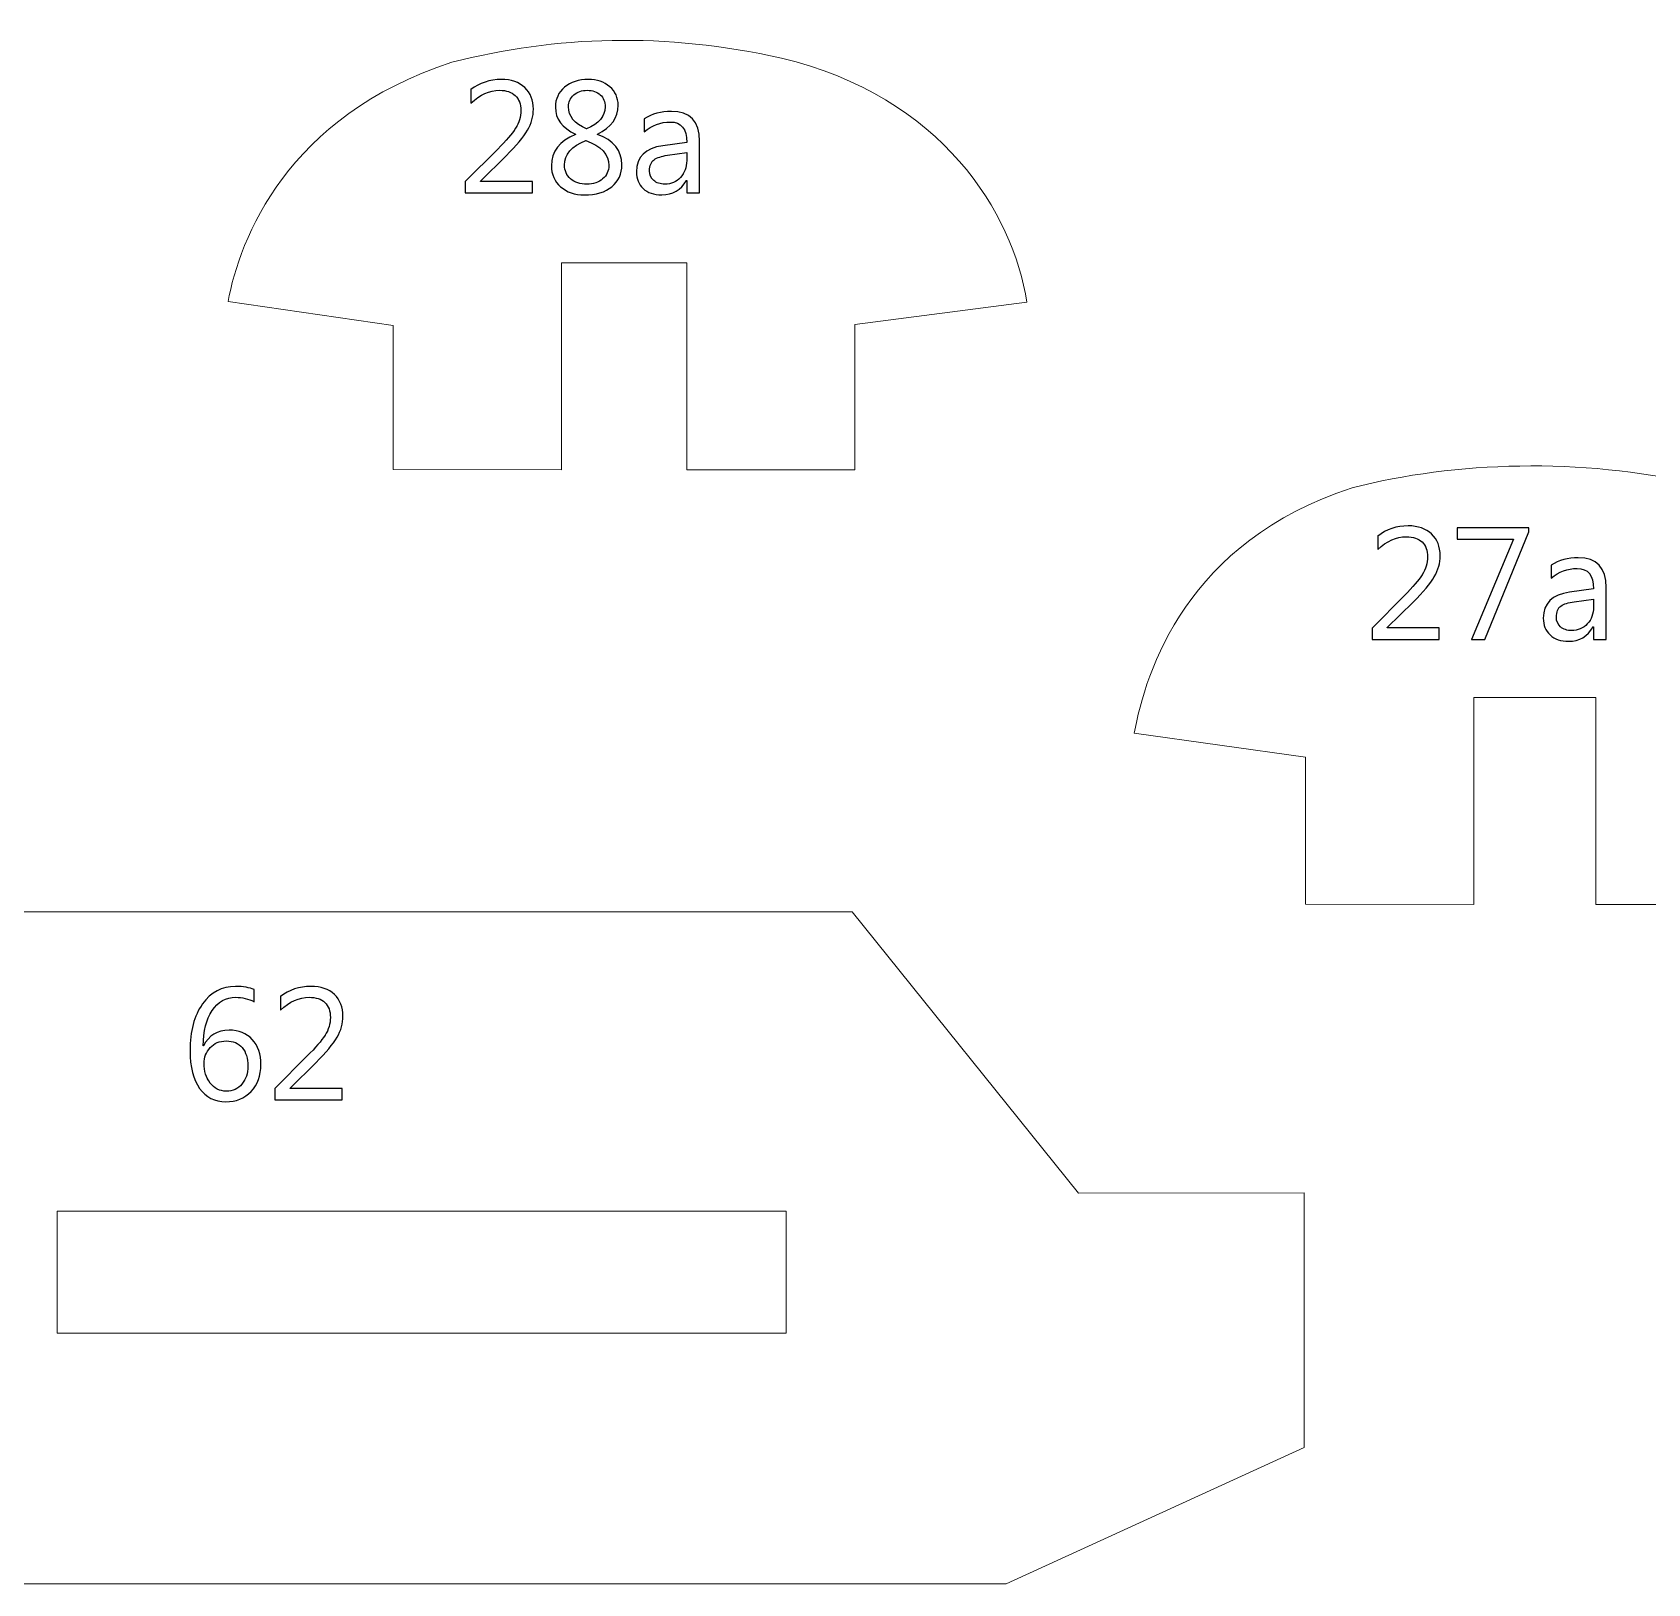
# Model space of a CAD drawing. Header units: centimetres. Extents: x -196 to 200, y -267 to 229.
# Drawn here: x -87.52 to -44.26, y -217.13 to -175.59 of the extents above; entities that cross this region are included whole.
import ezdxf

# ---------------------------------------------------------------- set-up
doc = ezdxf.new("R2010")
doc.units = ezdxf.units.CM
doc.header["$MEASUREMENT"] = 0
doc.layers.add('Camada 1', color=7, linetype='Continuous')
doc.layers.add('Camada 2', color=20, linetype='Continuous')

msp = doc.modelspace()

# ---------------------------------------------------------------- linework, layer by layer
at = {"layer": 'Camada 1', "lineweight": 9}
msp.add_lwpolyline([(-86.853, -210.424), (-67.333, -210.424), (-67.333, -207.153), (-86.853, -207.153), (-86.853, -210.424)], close=True, dxfattribs=at)
for points, knots in [([(-73.345, -181.766), (-73.345, -181.766), (-69.993, -181.766), (-69.993, -181.766), (-69.993, -181.766), (-69.993, -181.766), (-69.996, -187.304), (-69.996, -187.304), (-69.996, -187.304), (-69.996, -187.304), (-65.493, -187.303), (-65.493, -187.303), (-65.493, -187.303), (-65.493, -187.303), (-65.489, -183.418), (-65.489, -183.418), (-65.489, -183.418), (-65.489, -183.418), (-60.884, -182.818), (-60.884, -182.818), (-60.884, -182.818), (-61.255, -180.424), (-63.152, -177.316), (-67.46, -176.28), (-67.46, -176.28), (-70.569, -175.59), (-73.494, -175.673), (-76.283, -176.394), (-76.283, -176.394), (-80.706, -177.824), (-81.973, -181.135), (-82.277, -182.802), (-82.277, -182.802), (-82.277, -182.802), (-77.857, -183.439), (-77.857, -183.439), (-77.857, -183.439), (-77.857, -183.439), (-77.856, -187.297), (-77.856, -187.297), (-77.856, -187.297), (-77.856, -187.297), (-73.344, -187.304), (-73.344, -187.304), (-73.344, -187.304), (-73.344, -187.304), (-73.345, -181.766), (-73.345, -181.766)], [0, 0, 0, 0, 0.076923, 0.076923, 0.076923, 0.076923, 0.153846, 0.153846, 0.153846, 0.153846, 0.230769, 0.230769, 0.230769, 0.230769, 0.307692, 0.307692, 0.307692, 0.307692, 0.384615, 0.384615, 0.384615, 0.384615, 0.461538, 0.461538, 0.461538, 0.461538, 0.538462, 0.538462, 0.538462, 0.538462, 0.615385, 0.615385, 0.615385, 0.615385, 0.692308, 0.692308, 0.692308, 0.692308, 0.769231, 0.769231, 0.769231, 0.769231, 0.846154, 0.846154, 0.846154, 0.846154, 1, 1, 1, 1]), ([(-48.916, -193.403), (-48.916, -193.403), (-45.645, -193.403), (-45.645, -193.403), (-45.645, -193.403), (-45.645, -193.403), (-45.647, -198.942), (-45.647, -198.942), (-45.647, -198.942), (-45.647, -198.942), (-41.063, -198.941), (-41.063, -198.941), (-41.063, -198.941), (-41.063, -198.941), (-41.06, -195.056), (-41.06, -195.056), (-41.06, -195.056), (-41.06, -195.056), (-36.455, -194.456), (-36.455, -194.456), (-36.455, -194.456), (-36.826, -192.061), (-38.642, -188.712), (-42.95, -187.676), (-42.95, -187.676), (-46.059, -186.986), (-49.387, -187.069), (-52.176, -187.79), (-52.176, -187.79), (-56.599, -189.22), (-57.705, -192.692), (-58.009, -194.36), (-58.009, -194.36), (-58.009, -194.36), (-53.427, -194.996), (-53.427, -194.996), (-53.427, -194.996), (-53.427, -194.996), (-53.427, -198.934), (-53.427, -198.934), (-53.427, -198.934), (-53.427, -198.934), (-48.915, -198.942), (-48.915, -198.942), (-48.915, -198.942), (-48.915, -198.942), (-48.916, -193.403), (-48.916, -193.403)], [0, 0, 0, 0, 0.076923, 0.076923, 0.076923, 0.076923, 0.153846, 0.153846, 0.153846, 0.153846, 0.230769, 0.230769, 0.230769, 0.230769, 0.307692, 0.307692, 0.307692, 0.307692, 0.384615, 0.384615, 0.384615, 0.384615, 0.461538, 0.461538, 0.461538, 0.461538, 0.538462, 0.538462, 0.538462, 0.538462, 0.615385, 0.615385, 0.615385, 0.615385, 0.692308, 0.692308, 0.692308, 0.692308, 0.769231, 0.769231, 0.769231, 0.769231, 0.846154, 0.846154, 0.846154, 0.846154, 1, 1, 1, 1]), ([(-94.044, -217.131), (-94.044, -217.131), (-61.437, -217.131), (-61.437, -217.131), (-61.437, -217.131), (-61.437, -217.131), (-53.455, -213.482), (-53.455, -213.482), (-53.455, -213.482), (-53.455, -213.482), (-53.457, -206.668), (-53.457, -206.668), (-53.457, -206.668), (-53.457, -206.668), (-59.506, -206.675), (-59.506, -206.675), (-59.506, -206.675), (-59.506, -206.675), (-65.563, -199.139), (-65.563, -199.139), (-65.563, -199.139), (-65.563, -199.139), (-94.044, -199.139), (-94.044, -199.139), (-94.044, -199.139), (-94.044, -199.139), (-94.044, -217.131), (-94.044, -217.131)], [0, 0, 0, 0, 0.125, 0.125, 0.125, 0.125, 0.25, 0.25, 0.25, 0.25, 0.375, 0.375, 0.375, 0.375, 0.5, 0.5, 0.5, 0.5, 0.625, 0.625, 0.625, 0.625, 0.75, 0.75, 0.75, 0.75, 1, 1, 1, 1])]:
    msp.add_open_spline(points, degree=3, knots=knots, dxfattribs=at)
at = {"layer": 'Camada 2'}
for points, knots in [([(-74.126, -179.892), (-74.126, -179.892), (-75.928, -179.892), (-75.928, -179.892), (-75.928, -179.892), (-75.928, -179.892), (-75.928, -179.589), (-75.928, -179.589), (-75.928, -179.589), (-75.928, -179.589), (-75.057, -178.715), (-75.057, -178.715), (-75.057, -178.715), (-74.834, -178.493), (-74.676, -178.308), (-74.581, -178.16), (-74.581, -178.16), (-74.486, -178.012), (-74.438, -177.853), (-74.438, -177.685), (-74.438, -177.685), (-74.438, -177.513), (-74.487, -177.379), (-74.586, -177.285), (-74.586, -177.285), (-74.685, -177.19), (-74.825, -177.143), (-75.007, -177.143), (-75.007, -177.143), (-75.274, -177.143), (-75.529, -177.257), (-75.774, -177.485), (-75.774, -177.485), (-75.774, -177.485), (-75.774, -177.126), (-75.774, -177.126), (-75.774, -177.126), (-75.541, -176.944), (-75.269, -176.853), (-74.96, -176.853), (-74.96, -176.853), (-74.693, -176.853), (-74.483, -176.926), (-74.33, -177.07), (-74.33, -177.07), (-74.177, -177.214), (-74.101, -177.409), (-74.101, -177.652), (-74.101, -177.652), (-74.101, -177.843), (-74.154, -178.031), (-74.26, -178.214), (-74.26, -178.214), (-74.365, -178.396), (-74.555, -178.623), (-74.829, -178.894), (-74.829, -178.894), (-74.829, -178.894), (-75.518, -179.576), (-75.518, -179.576), (-75.518, -179.576), (-75.518, -179.576), (-75.518, -179.584), (-75.518, -179.584), (-75.518, -179.584), (-75.518, -179.584), (-74.126, -179.584), (-74.126, -179.584), (-74.126, -179.584), (-74.126, -179.584), (-74.126, -179.892), (-74.126, -179.892)], [0, 0, 0, 0, 0.052632, 0.052632, 0.052632, 0.052632, 0.105263, 0.105263, 0.105263, 0.105263, 0.157895, 0.157895, 0.157895, 0.157895, 0.210526, 0.210526, 0.210526, 0.210526, 0.263158, 0.263158, 0.263158, 0.263158, 0.315789, 0.315789, 0.315789, 0.315789, 0.368421, 0.368421, 0.368421, 0.368421, 0.421053, 0.421053, 0.421053, 0.421053, 0.473684, 0.473684, 0.473684, 0.473684, 0.526316, 0.526316, 0.526316, 0.526316, 0.578947, 0.578947, 0.578947, 0.578947, 0.631579, 0.631579, 0.631579, 0.631579, 0.684211, 0.684211, 0.684211, 0.684211, 0.736842, 0.736842, 0.736842, 0.736842, 0.789474, 0.789474, 0.789474, 0.789474, 0.842105, 0.842105, 0.842105, 0.842105, 0.894737, 0.894737, 0.894737, 0.894737, 1, 1, 1, 1]), ([(-72.974, -178.325), (-72.974, -178.325), (-72.974, -178.317), (-72.974, -178.317), (-72.974, -178.317), (-73.333, -178.15), (-73.512, -177.909), (-73.512, -177.591), (-73.512, -177.591), (-73.512, -177.376), (-73.43, -177.199), (-73.266, -177.061), (-73.266, -177.061), (-73.102, -176.922), (-72.89, -176.853), (-72.631, -176.853), (-72.631, -176.853), (-72.398, -176.853), (-72.206, -176.918), (-72.056, -177.047), (-72.056, -177.047), (-71.906, -177.177), (-71.83, -177.342), (-71.83, -177.545), (-71.83, -177.545), (-71.83, -177.876), (-72.015, -178.133), (-72.385, -178.317), (-72.385, -178.317), (-72.385, -178.317), (-72.385, -178.325), (-72.385, -178.325), (-72.385, -178.325), (-71.95, -178.481), (-71.732, -178.751), (-71.732, -179.134), (-71.732, -179.134), (-71.732, -179.382), (-71.821, -179.578), (-71.999, -179.724), (-71.999, -179.724), (-72.176, -179.87), (-72.424, -179.943), (-72.74, -179.943), (-72.74, -179.943), (-72.996, -179.943), (-73.205, -179.87), (-73.371, -179.726), (-73.371, -179.726), (-73.536, -179.582), (-73.619, -179.394), (-73.619, -179.163), (-73.619, -179.163), (-73.619, -178.78), (-73.404, -178.5), (-72.974, -178.325)], [0, 0, 0, 0, 0.066667, 0.066667, 0.066667, 0.066667, 0.133333, 0.133333, 0.133333, 0.133333, 0.2, 0.2, 0.2, 0.2, 0.266667, 0.266667, 0.266667, 0.266667, 0.333333, 0.333333, 0.333333, 0.333333, 0.4, 0.4, 0.4, 0.4, 0.466667, 0.466667, 0.466667, 0.466667, 0.533333, 0.533333, 0.533333, 0.533333, 0.6, 0.6, 0.6, 0.6, 0.666667, 0.666667, 0.666667, 0.666667, 0.733333, 0.733333, 0.733333, 0.733333, 0.8, 0.8, 0.8, 0.8, 0.866667, 0.866667, 0.866667, 0.866667, 1, 1, 1, 1]), ([(-72.18, -177.588), (-72.18, -177.45), (-72.224, -177.342), (-72.31, -177.262), (-72.31, -177.262), (-72.396, -177.183), (-72.514, -177.143), (-72.663, -177.143), (-72.663, -177.143), (-72.802, -177.143), (-72.92, -177.184), (-73.017, -177.268), (-73.017, -177.268), (-73.114, -177.35), (-73.162, -177.455), (-73.162, -177.583), (-73.162, -177.583), (-73.162, -177.844), (-73, -178.039), (-72.676, -178.172), (-72.676, -178.172), (-72.345, -178.035), (-72.18, -177.841), (-72.18, -177.588)], [0, 0, 0, 0, 0.142857, 0.142857, 0.142857, 0.142857, 0.285714, 0.285714, 0.285714, 0.285714, 0.428571, 0.428571, 0.428571, 0.428571, 0.571429, 0.571429, 0.571429, 0.571429, 0.714286, 0.714286, 0.714286, 0.714286, 1, 1, 1, 1]), ([(-69.654, -179.892), (-69.654, -179.892), (-69.995, -179.892), (-69.995, -179.892), (-69.995, -179.892), (-69.995, -179.892), (-69.995, -179.558), (-69.995, -179.558), (-69.995, -179.558), (-69.995, -179.558), (-70.004, -179.558), (-70.004, -179.558), (-70.004, -179.558), (-70.152, -179.815), (-70.371, -179.943), (-70.66, -179.943), (-70.66, -179.943), (-70.873, -179.943), (-71.04, -179.887), (-71.16, -179.774), (-71.16, -179.774), (-71.28, -179.661), (-71.34, -179.512), (-71.34, -179.325), (-71.34, -179.325), (-71.34, -178.926), (-71.105, -178.694), (-70.635, -178.628), (-70.635, -178.628), (-70.635, -178.628), (-69.995, -178.539), (-69.995, -178.539), (-69.995, -178.539), (-69.995, -178.175), (-70.142, -177.992), (-70.435, -177.992), (-70.435, -177.992), (-70.692, -177.992), (-70.924, -178.081), (-71.131, -178.257), (-71.131, -178.257), (-71.131, -178.257), (-71.131, -177.907), (-71.131, -177.907), (-71.131, -177.907), (-70.921, -177.773), (-70.68, -177.707), (-70.406, -177.707), (-70.406, -177.707), (-69.904, -177.707), (-69.654, -177.972), (-69.654, -178.503), (-69.654, -178.503), (-69.654, -178.503), (-69.654, -179.892), (-69.654, -179.892)], [0, 0, 0, 0, 0.066667, 0.066667, 0.066667, 0.066667, 0.133333, 0.133333, 0.133333, 0.133333, 0.2, 0.2, 0.2, 0.2, 0.266667, 0.266667, 0.266667, 0.266667, 0.333333, 0.333333, 0.333333, 0.333333, 0.4, 0.4, 0.4, 0.4, 0.466667, 0.466667, 0.466667, 0.466667, 0.533333, 0.533333, 0.533333, 0.533333, 0.6, 0.6, 0.6, 0.6, 0.666667, 0.666667, 0.666667, 0.666667, 0.733333, 0.733333, 0.733333, 0.733333, 0.8, 0.8, 0.8, 0.8, 0.866667, 0.866667, 0.866667, 0.866667, 1, 1, 1, 1]), ([(-72.698, -178.487), (-73.079, -178.639), (-73.269, -178.859), (-73.269, -179.148), (-73.269, -179.148), (-73.269, -179.296), (-73.213, -179.419), (-73.103, -179.514), (-73.103, -179.514), (-72.993, -179.609), (-72.848, -179.657), (-72.667, -179.657), (-72.667, -179.657), (-72.495, -179.657), (-72.355, -179.61), (-72.246, -179.516), (-72.246, -179.516), (-72.137, -179.422), (-72.082, -179.303), (-72.082, -179.16), (-72.082, -179.16), (-72.082, -178.859), (-72.288, -178.635), (-72.698, -178.487)], [0, 0, 0, 0, 0.142857, 0.142857, 0.142857, 0.142857, 0.285714, 0.285714, 0.285714, 0.285714, 0.428571, 0.428571, 0.428571, 0.428571, 0.571429, 0.571429, 0.571429, 0.571429, 0.714286, 0.714286, 0.714286, 0.714286, 1, 1, 1, 1]), ([(-69.995, -178.812), (-69.995, -178.812), (-70.51, -178.883), (-70.51, -178.883), (-70.51, -178.883), (-70.669, -178.905), (-70.788, -178.945), (-70.869, -179.001), (-70.869, -179.001), (-70.949, -179.058), (-70.99, -179.158), (-70.99, -179.301), (-70.99, -179.301), (-70.99, -179.406), (-70.953, -179.491), (-70.878, -179.557), (-70.878, -179.557), (-70.804, -179.623), (-70.705, -179.657), (-70.581, -179.657), (-70.581, -179.657), (-70.411, -179.657), (-70.271, -179.597), (-70.161, -179.478), (-70.161, -179.478), (-70.051, -179.359), (-69.995, -179.208), (-69.995, -179.025), (-69.995, -179.025), (-69.995, -179.025), (-69.995, -178.812), (-69.995, -178.812)], [0, 0, 0, 0, 0.111111, 0.111111, 0.111111, 0.111111, 0.222222, 0.222222, 0.222222, 0.222222, 0.333333, 0.333333, 0.333333, 0.333333, 0.444444, 0.444444, 0.444444, 0.444444, 0.555556, 0.555556, 0.555556, 0.555556, 0.666667, 0.666667, 0.666667, 0.666667, 0.777778, 0.777778, 0.777778, 0.777778, 1, 1, 1, 1]), ([(-49.841, -191.845), (-49.841, -191.845), (-51.642, -191.845), (-51.642, -191.845), (-51.642, -191.845), (-51.642, -191.845), (-51.642, -191.542), (-51.642, -191.542), (-51.642, -191.542), (-51.642, -191.542), (-50.772, -190.668), (-50.772, -190.668), (-50.772, -190.668), (-50.549, -190.445), (-50.39, -190.26), (-50.296, -190.113), (-50.296, -190.113), (-50.2, -189.965), (-50.153, -189.806), (-50.153, -189.638), (-50.153, -189.638), (-50.153, -189.466), (-50.202, -189.332), (-50.301, -189.238), (-50.301, -189.238), (-50.4, -189.143), (-50.54, -189.096), (-50.722, -189.096), (-50.722, -189.096), (-50.988, -189.096), (-51.244, -189.21), (-51.489, -189.438), (-51.489, -189.438), (-51.489, -189.438), (-51.489, -189.079), (-51.489, -189.079), (-51.489, -189.079), (-51.255, -188.897), (-50.984, -188.806), (-50.674, -188.806), (-50.674, -188.806), (-50.407, -188.806), (-50.198, -188.878), (-50.045, -189.023), (-50.045, -189.023), (-49.892, -189.167), (-49.816, -189.361), (-49.816, -189.605), (-49.816, -189.605), (-49.816, -189.796), (-49.868, -189.984), (-49.974, -190.167), (-49.974, -190.167), (-50.079, -190.349), (-50.269, -190.576), (-50.543, -190.847), (-50.543, -190.847), (-50.543, -190.847), (-51.232, -191.529), (-51.232, -191.529), (-51.232, -191.529), (-51.232, -191.529), (-51.232, -191.537), (-51.232, -191.537), (-51.232, -191.537), (-51.232, -191.537), (-49.841, -191.537), (-49.841, -191.537), (-49.841, -191.537), (-49.841, -191.537), (-49.841, -191.845), (-49.841, -191.845)], [0, 0, 0, 0, 0.052632, 0.052632, 0.052632, 0.052632, 0.105263, 0.105263, 0.105263, 0.105263, 0.157895, 0.157895, 0.157895, 0.157895, 0.210526, 0.210526, 0.210526, 0.210526, 0.263158, 0.263158, 0.263158, 0.263158, 0.315789, 0.315789, 0.315789, 0.315789, 0.368421, 0.368421, 0.368421, 0.368421, 0.421053, 0.421053, 0.421053, 0.421053, 0.473684, 0.473684, 0.473684, 0.473684, 0.526316, 0.526316, 0.526316, 0.526316, 0.578947, 0.578947, 0.578947, 0.578947, 0.631579, 0.631579, 0.631579, 0.631579, 0.684211, 0.684211, 0.684211, 0.684211, 0.736842, 0.736842, 0.736842, 0.736842, 0.789474, 0.789474, 0.789474, 0.789474, 0.842105, 0.842105, 0.842105, 0.842105, 0.894737, 0.894737, 0.894737, 0.894737, 1, 1, 1, 1]), ([(-47.438, -188.965), (-47.438, -188.965), (-48.621, -191.845), (-48.621, -191.845), (-48.621, -191.845), (-48.621, -191.845), (-48.975, -191.845), (-48.975, -191.845), (-48.975, -191.845), (-48.975, -191.845), (-47.857, -189.164), (-47.857, -189.164), (-47.857, -189.164), (-47.857, -189.164), (-49.363, -189.164), (-49.363, -189.164), (-49.363, -189.164), (-49.363, -189.164), (-49.363, -188.857), (-49.363, -188.857), (-49.363, -188.857), (-49.363, -188.857), (-47.438, -188.857), (-47.438, -188.857), (-47.438, -188.857), (-47.438, -188.857), (-47.438, -188.965), (-47.438, -188.965)], [0, 0, 0, 0, 0.125, 0.125, 0.125, 0.125, 0.25, 0.25, 0.25, 0.25, 0.375, 0.375, 0.375, 0.375, 0.5, 0.5, 0.5, 0.5, 0.625, 0.625, 0.625, 0.625, 0.75, 0.75, 0.75, 0.75, 1, 1, 1, 1]), ([(-45.368, -191.845), (-45.368, -191.845), (-45.71, -191.845), (-45.71, -191.845), (-45.71, -191.845), (-45.71, -191.845), (-45.71, -191.511), (-45.71, -191.511), (-45.71, -191.511), (-45.71, -191.511), (-45.719, -191.511), (-45.719, -191.511), (-45.719, -191.511), (-45.867, -191.768), (-46.085, -191.896), (-46.375, -191.896), (-46.375, -191.896), (-46.588, -191.896), (-46.754, -191.84), (-46.874, -191.727), (-46.874, -191.727), (-46.995, -191.614), (-47.054, -191.465), (-47.054, -191.278), (-47.054, -191.278), (-47.054, -190.879), (-46.82, -190.647), (-46.35, -190.581), (-46.35, -190.581), (-46.35, -190.581), (-45.71, -190.492), (-45.71, -190.492), (-45.71, -190.492), (-45.71, -190.128), (-45.857, -189.945), (-46.149, -189.945), (-46.149, -189.945), (-46.406, -189.945), (-46.638, -190.034), (-46.845, -190.21), (-46.845, -190.21), (-46.845, -190.21), (-46.845, -189.86), (-46.845, -189.86), (-46.845, -189.86), (-46.635, -189.726), (-46.394, -189.659), (-46.12, -189.659), (-46.12, -189.659), (-45.619, -189.659), (-45.368, -189.925), (-45.368, -190.456), (-45.368, -190.456), (-45.368, -190.456), (-45.368, -191.845), (-45.368, -191.845)], [0, 0, 0, 0, 0.066667, 0.066667, 0.066667, 0.066667, 0.133333, 0.133333, 0.133333, 0.133333, 0.2, 0.2, 0.2, 0.2, 0.266667, 0.266667, 0.266667, 0.266667, 0.333333, 0.333333, 0.333333, 0.333333, 0.4, 0.4, 0.4, 0.4, 0.466667, 0.466667, 0.466667, 0.466667, 0.533333, 0.533333, 0.533333, 0.533333, 0.6, 0.6, 0.6, 0.6, 0.666667, 0.666667, 0.666667, 0.666667, 0.733333, 0.733333, 0.733333, 0.733333, 0.8, 0.8, 0.8, 0.8, 0.866667, 0.866667, 0.866667, 0.866667, 1, 1, 1, 1]), ([(-45.71, -190.765), (-45.71, -190.765), (-46.225, -190.836), (-46.225, -190.836), (-46.225, -190.836), (-46.384, -190.858), (-46.503, -190.898), (-46.583, -190.954), (-46.583, -190.954), (-46.664, -191.011), (-46.704, -191.111), (-46.704, -191.254), (-46.704, -191.254), (-46.704, -191.359), (-46.667, -191.444), (-46.593, -191.51), (-46.593, -191.51), (-46.519, -191.576), (-46.419, -191.61), (-46.296, -191.61), (-46.296, -191.61), (-46.126, -191.61), (-45.986, -191.55), (-45.876, -191.431), (-45.876, -191.431), (-45.765, -191.312), (-45.71, -191.161), (-45.71, -190.978), (-45.71, -190.978), (-45.71, -190.978), (-45.71, -190.765), (-45.71, -190.765)], [0, 0, 0, 0, 0.111111, 0.111111, 0.111111, 0.111111, 0.222222, 0.222222, 0.222222, 0.222222, 0.333333, 0.333333, 0.333333, 0.333333, 0.444444, 0.444444, 0.444444, 0.444444, 0.555556, 0.555556, 0.555556, 0.555556, 0.666667, 0.666667, 0.666667, 0.666667, 0.777778, 0.777778, 0.777778, 0.777778, 1, 1, 1, 1]), ([(-81.581, -201.224), (-81.581, -201.224), (-81.581, -201.547), (-81.581, -201.547), (-81.581, -201.547), (-81.736, -201.468), (-81.898, -201.429), (-82.069, -201.429), (-82.069, -201.429), (-82.333, -201.429), (-82.545, -201.547), (-82.705, -201.783), (-82.705, -201.783), (-82.863, -202.019), (-82.943, -202.335), (-82.943, -202.732), (-82.943, -202.732), (-82.943, -202.732), (-82.934, -202.732), (-82.934, -202.732), (-82.934, -202.732), (-82.796, -202.449), (-82.568, -202.308), (-82.251, -202.308), (-82.251, -202.308), (-81.99, -202.308), (-81.784, -202.392), (-81.629, -202.559), (-81.629, -202.559), (-81.475, -202.727), (-81.398, -202.951), (-81.398, -203.232), (-81.398, -203.232), (-81.398, -203.525), (-81.486, -203.764), (-81.663, -203.95), (-81.663, -203.95), (-81.839, -204.136), (-82.063, -204.228), (-82.335, -204.228), (-82.335, -204.228), (-82.635, -204.228), (-82.87, -204.109), (-83.041, -203.87), (-83.041, -203.87), (-83.212, -203.631), (-83.297, -203.295), (-83.297, -202.862), (-83.297, -202.862), (-83.297, -202.338), (-83.185, -201.92), (-82.962, -201.608), (-82.962, -201.608), (-82.739, -201.295), (-82.444, -201.138), (-82.077, -201.138), (-82.077, -201.138), (-81.869, -201.138), (-81.704, -201.167), (-81.581, -201.224)], [0, 0, 0, 0, 0.0625, 0.0625, 0.0625, 0.0625, 0.125, 0.125, 0.125, 0.125, 0.1875, 0.1875, 0.1875, 0.1875, 0.25, 0.25, 0.25, 0.25, 0.3125, 0.3125, 0.3125, 0.3125, 0.375, 0.375, 0.375, 0.375, 0.4375, 0.4375, 0.4375, 0.4375, 0.5, 0.5, 0.5, 0.5, 0.5625, 0.5625, 0.5625, 0.5625, 0.625, 0.625, 0.625, 0.625, 0.6875, 0.6875, 0.6875, 0.6875, 0.75, 0.75, 0.75, 0.75, 0.8125, 0.8125, 0.8125, 0.8125, 0.875, 0.875, 0.875, 0.875, 1, 1, 1, 1]), ([(-79.226, -204.177), (-79.226, -204.177), (-81.027, -204.177), (-81.027, -204.177), (-81.027, -204.177), (-81.027, -204.177), (-81.027, -203.874), (-81.027, -203.874), (-81.027, -203.874), (-81.027, -203.874), (-80.156, -203), (-80.156, -203), (-80.156, -203), (-79.933, -202.778), (-79.775, -202.593), (-79.68, -202.445), (-79.68, -202.445), (-79.585, -202.297), (-79.537, -202.138), (-79.537, -201.97), (-79.537, -201.97), (-79.537, -201.798), (-79.586, -201.665), (-79.685, -201.57), (-79.685, -201.57), (-79.784, -201.475), (-79.924, -201.429), (-80.106, -201.429), (-80.106, -201.429), (-80.373, -201.429), (-80.628, -201.542), (-80.873, -201.77), (-80.873, -201.77), (-80.873, -201.77), (-80.873, -201.411), (-80.873, -201.411), (-80.873, -201.411), (-80.64, -201.229), (-80.368, -201.138), (-80.059, -201.138), (-80.059, -201.138), (-79.792, -201.138), (-79.582, -201.211), (-79.429, -201.355), (-79.429, -201.355), (-79.276, -201.5), (-79.2, -201.694), (-79.2, -201.937), (-79.2, -201.937), (-79.2, -202.128), (-79.253, -202.316), (-79.359, -202.499), (-79.359, -202.499), (-79.464, -202.682), (-79.654, -202.909), (-79.928, -203.18), (-79.928, -203.18), (-79.928, -203.18), (-80.617, -203.861), (-80.617, -203.861), (-80.617, -203.861), (-80.617, -203.861), (-80.617, -203.87), (-80.617, -203.87), (-80.617, -203.87), (-80.617, -203.87), (-79.226, -203.87), (-79.226, -203.87), (-79.226, -203.87), (-79.226, -203.87), (-79.226, -204.177), (-79.226, -204.177)], [0, 0, 0, 0, 0.052632, 0.052632, 0.052632, 0.052632, 0.105263, 0.105263, 0.105263, 0.105263, 0.157895, 0.157895, 0.157895, 0.157895, 0.210526, 0.210526, 0.210526, 0.210526, 0.263158, 0.263158, 0.263158, 0.263158, 0.315789, 0.315789, 0.315789, 0.315789, 0.368421, 0.368421, 0.368421, 0.368421, 0.421053, 0.421053, 0.421053, 0.421053, 0.473684, 0.473684, 0.473684, 0.473684, 0.526316, 0.526316, 0.526316, 0.526316, 0.578947, 0.578947, 0.578947, 0.578947, 0.631579, 0.631579, 0.631579, 0.631579, 0.684211, 0.684211, 0.684211, 0.684211, 0.736842, 0.736842, 0.736842, 0.736842, 0.789474, 0.789474, 0.789474, 0.789474, 0.842105, 0.842105, 0.842105, 0.842105, 0.894737, 0.894737, 0.894737, 0.894737, 1, 1, 1, 1]), ([(-82.328, -202.598), (-82.504, -202.598), (-82.647, -202.658), (-82.757, -202.777), (-82.757, -202.777), (-82.867, -202.897), (-82.922, -203.038), (-82.922, -203.201), (-82.922, -203.201), (-82.922, -203.406), (-82.867, -203.58), (-82.758, -203.725), (-82.758, -203.725), (-82.649, -203.87), (-82.504, -203.942), (-82.323, -203.942), (-82.323, -203.942), (-82.151, -203.942), (-82.012, -203.879), (-81.907, -203.753), (-81.907, -203.753), (-81.801, -203.627), (-81.748, -203.468), (-81.748, -203.274), (-81.748, -203.274), (-81.748, -203.062), (-81.798, -202.897), (-81.9, -202.777), (-81.9, -202.777), (-82.002, -202.658), (-82.144, -202.598), (-82.328, -202.598)], [0, 0, 0, 0, 0.111111, 0.111111, 0.111111, 0.111111, 0.222222, 0.222222, 0.222222, 0.222222, 0.333333, 0.333333, 0.333333, 0.333333, 0.444444, 0.444444, 0.444444, 0.444444, 0.555556, 0.555556, 0.555556, 0.555556, 0.666667, 0.666667, 0.666667, 0.666667, 0.777778, 0.777778, 0.777778, 0.777778, 1, 1, 1, 1])]:
    msp.add_open_spline(points, degree=3, knots=knots, dxfattribs=at)
at = {"layer": 'Camada 2', "lineweight": 9}
for points, knots in [([(-74.126, -179.892), (-74.126, -179.892), (-75.928, -179.892), (-75.928, -179.892), (-75.928, -179.892), (-75.928, -179.892), (-75.928, -179.589), (-75.928, -179.589), (-75.928, -179.589), (-75.928, -179.589), (-75.057, -178.715), (-75.057, -178.715), (-75.057, -178.715), (-74.834, -178.493), (-74.676, -178.308), (-74.581, -178.16), (-74.581, -178.16), (-74.486, -178.012), (-74.438, -177.853), (-74.438, -177.685), (-74.438, -177.685), (-74.438, -177.513), (-74.487, -177.379), (-74.586, -177.285), (-74.586, -177.285), (-74.685, -177.19), (-74.825, -177.143), (-75.007, -177.143), (-75.007, -177.143), (-75.274, -177.143), (-75.529, -177.257), (-75.774, -177.485), (-75.774, -177.485), (-75.774, -177.485), (-75.774, -177.126), (-75.774, -177.126), (-75.774, -177.126), (-75.541, -176.944), (-75.269, -176.853), (-74.96, -176.853), (-74.96, -176.853), (-74.693, -176.853), (-74.483, -176.926), (-74.33, -177.07), (-74.33, -177.07), (-74.177, -177.214), (-74.101, -177.409), (-74.101, -177.652), (-74.101, -177.652), (-74.101, -177.843), (-74.154, -178.031), (-74.26, -178.214), (-74.26, -178.214), (-74.365, -178.396), (-74.555, -178.623), (-74.829, -178.894), (-74.829, -178.894), (-74.829, -178.894), (-75.518, -179.576), (-75.518, -179.576), (-75.518, -179.576), (-75.518, -179.576), (-75.518, -179.584), (-75.518, -179.584), (-75.518, -179.584), (-75.518, -179.584), (-74.126, -179.584), (-74.126, -179.584), (-74.126, -179.584), (-74.126, -179.584), (-74.126, -179.892), (-74.126, -179.892)], [0, 0, 0, 0, 0.052632, 0.052632, 0.052632, 0.052632, 0.105263, 0.105263, 0.105263, 0.105263, 0.157895, 0.157895, 0.157895, 0.157895, 0.210526, 0.210526, 0.210526, 0.210526, 0.263158, 0.263158, 0.263158, 0.263158, 0.315789, 0.315789, 0.315789, 0.315789, 0.368421, 0.368421, 0.368421, 0.368421, 0.421053, 0.421053, 0.421053, 0.421053, 0.473684, 0.473684, 0.473684, 0.473684, 0.526316, 0.526316, 0.526316, 0.526316, 0.578947, 0.578947, 0.578947, 0.578947, 0.631579, 0.631579, 0.631579, 0.631579, 0.684211, 0.684211, 0.684211, 0.684211, 0.736842, 0.736842, 0.736842, 0.736842, 0.789474, 0.789474, 0.789474, 0.789474, 0.842105, 0.842105, 0.842105, 0.842105, 0.894737, 0.894737, 0.894737, 0.894737, 1, 1, 1, 1]), ([(-72.974, -178.325), (-72.974, -178.325), (-72.974, -178.317), (-72.974, -178.317), (-72.974, -178.317), (-73.333, -178.15), (-73.512, -177.909), (-73.512, -177.591), (-73.512, -177.591), (-73.512, -177.376), (-73.43, -177.199), (-73.266, -177.061), (-73.266, -177.061), (-73.102, -176.922), (-72.89, -176.853), (-72.631, -176.853), (-72.631, -176.853), (-72.398, -176.853), (-72.206, -176.918), (-72.056, -177.047), (-72.056, -177.047), (-71.906, -177.177), (-71.83, -177.342), (-71.83, -177.545), (-71.83, -177.545), (-71.83, -177.876), (-72.015, -178.133), (-72.385, -178.317), (-72.385, -178.317), (-72.385, -178.317), (-72.385, -178.325), (-72.385, -178.325), (-72.385, -178.325), (-71.95, -178.481), (-71.732, -178.751), (-71.732, -179.134), (-71.732, -179.134), (-71.732, -179.382), (-71.821, -179.578), (-71.999, -179.724), (-71.999, -179.724), (-72.176, -179.87), (-72.424, -179.943), (-72.74, -179.943), (-72.74, -179.943), (-72.996, -179.943), (-73.205, -179.87), (-73.371, -179.726), (-73.371, -179.726), (-73.536, -179.582), (-73.619, -179.394), (-73.619, -179.163), (-73.619, -179.163), (-73.619, -178.78), (-73.404, -178.5), (-72.974, -178.325)], [0, 0, 0, 0, 0.066667, 0.066667, 0.066667, 0.066667, 0.133333, 0.133333, 0.133333, 0.133333, 0.2, 0.2, 0.2, 0.2, 0.266667, 0.266667, 0.266667, 0.266667, 0.333333, 0.333333, 0.333333, 0.333333, 0.4, 0.4, 0.4, 0.4, 0.466667, 0.466667, 0.466667, 0.466667, 0.533333, 0.533333, 0.533333, 0.533333, 0.6, 0.6, 0.6, 0.6, 0.666667, 0.666667, 0.666667, 0.666667, 0.733333, 0.733333, 0.733333, 0.733333, 0.8, 0.8, 0.8, 0.8, 0.866667, 0.866667, 0.866667, 0.866667, 1, 1, 1, 1]), ([(-72.18, -177.588), (-72.18, -177.45), (-72.224, -177.342), (-72.31, -177.262), (-72.31, -177.262), (-72.396, -177.183), (-72.514, -177.143), (-72.663, -177.143), (-72.663, -177.143), (-72.802, -177.143), (-72.92, -177.184), (-73.017, -177.268), (-73.017, -177.268), (-73.114, -177.35), (-73.162, -177.455), (-73.162, -177.583), (-73.162, -177.583), (-73.162, -177.844), (-73, -178.039), (-72.676, -178.172), (-72.676, -178.172), (-72.345, -178.035), (-72.18, -177.841), (-72.18, -177.588)], [0, 0, 0, 0, 0.142857, 0.142857, 0.142857, 0.142857, 0.285714, 0.285714, 0.285714, 0.285714, 0.428571, 0.428571, 0.428571, 0.428571, 0.571429, 0.571429, 0.571429, 0.571429, 0.714286, 0.714286, 0.714286, 0.714286, 1, 1, 1, 1]), ([(-69.654, -179.892), (-69.654, -179.892), (-69.995, -179.892), (-69.995, -179.892), (-69.995, -179.892), (-69.995, -179.892), (-69.995, -179.558), (-69.995, -179.558), (-69.995, -179.558), (-69.995, -179.558), (-70.004, -179.558), (-70.004, -179.558), (-70.004, -179.558), (-70.152, -179.815), (-70.371, -179.943), (-70.66, -179.943), (-70.66, -179.943), (-70.873, -179.943), (-71.04, -179.887), (-71.16, -179.774), (-71.16, -179.774), (-71.28, -179.661), (-71.34, -179.512), (-71.34, -179.325), (-71.34, -179.325), (-71.34, -178.926), (-71.105, -178.694), (-70.635, -178.628), (-70.635, -178.628), (-70.635, -178.628), (-69.995, -178.539), (-69.995, -178.539), (-69.995, -178.539), (-69.995, -178.175), (-70.142, -177.992), (-70.435, -177.992), (-70.435, -177.992), (-70.692, -177.992), (-70.924, -178.081), (-71.131, -178.257), (-71.131, -178.257), (-71.131, -178.257), (-71.131, -177.907), (-71.131, -177.907), (-71.131, -177.907), (-70.921, -177.773), (-70.68, -177.707), (-70.406, -177.707), (-70.406, -177.707), (-69.904, -177.707), (-69.654, -177.972), (-69.654, -178.503), (-69.654, -178.503), (-69.654, -178.503), (-69.654, -179.892), (-69.654, -179.892)], [0, 0, 0, 0, 0.066667, 0.066667, 0.066667, 0.066667, 0.133333, 0.133333, 0.133333, 0.133333, 0.2, 0.2, 0.2, 0.2, 0.266667, 0.266667, 0.266667, 0.266667, 0.333333, 0.333333, 0.333333, 0.333333, 0.4, 0.4, 0.4, 0.4, 0.466667, 0.466667, 0.466667, 0.466667, 0.533333, 0.533333, 0.533333, 0.533333, 0.6, 0.6, 0.6, 0.6, 0.666667, 0.666667, 0.666667, 0.666667, 0.733333, 0.733333, 0.733333, 0.733333, 0.8, 0.8, 0.8, 0.8, 0.866667, 0.866667, 0.866667, 0.866667, 1, 1, 1, 1]), ([(-72.698, -178.487), (-73.079, -178.639), (-73.269, -178.859), (-73.269, -179.148), (-73.269, -179.148), (-73.269, -179.296), (-73.213, -179.419), (-73.103, -179.514), (-73.103, -179.514), (-72.993, -179.609), (-72.848, -179.657), (-72.667, -179.657), (-72.667, -179.657), (-72.495, -179.657), (-72.355, -179.61), (-72.246, -179.516), (-72.246, -179.516), (-72.137, -179.422), (-72.082, -179.303), (-72.082, -179.16), (-72.082, -179.16), (-72.082, -178.859), (-72.288, -178.635), (-72.698, -178.487)], [0, 0, 0, 0, 0.142857, 0.142857, 0.142857, 0.142857, 0.285714, 0.285714, 0.285714, 0.285714, 0.428571, 0.428571, 0.428571, 0.428571, 0.571429, 0.571429, 0.571429, 0.571429, 0.714286, 0.714286, 0.714286, 0.714286, 1, 1, 1, 1]), ([(-69.995, -178.812), (-69.995, -178.812), (-70.51, -178.883), (-70.51, -178.883), (-70.51, -178.883), (-70.669, -178.905), (-70.788, -178.945), (-70.869, -179.001), (-70.869, -179.001), (-70.949, -179.058), (-70.99, -179.158), (-70.99, -179.301), (-70.99, -179.301), (-70.99, -179.406), (-70.953, -179.491), (-70.878, -179.557), (-70.878, -179.557), (-70.804, -179.623), (-70.705, -179.657), (-70.581, -179.657), (-70.581, -179.657), (-70.411, -179.657), (-70.271, -179.597), (-70.161, -179.478), (-70.161, -179.478), (-70.051, -179.359), (-69.995, -179.208), (-69.995, -179.025), (-69.995, -179.025), (-69.995, -179.025), (-69.995, -178.812), (-69.995, -178.812)], [0, 0, 0, 0, 0.111111, 0.111111, 0.111111, 0.111111, 0.222222, 0.222222, 0.222222, 0.222222, 0.333333, 0.333333, 0.333333, 0.333333, 0.444444, 0.444444, 0.444444, 0.444444, 0.555556, 0.555556, 0.555556, 0.555556, 0.666667, 0.666667, 0.666667, 0.666667, 0.777778, 0.777778, 0.777778, 0.777778, 1, 1, 1, 1]), ([(-49.841, -191.845), (-49.841, -191.845), (-51.642, -191.845), (-51.642, -191.845), (-51.642, -191.845), (-51.642, -191.845), (-51.642, -191.542), (-51.642, -191.542), (-51.642, -191.542), (-51.642, -191.542), (-50.772, -190.668), (-50.772, -190.668), (-50.772, -190.668), (-50.549, -190.445), (-50.39, -190.26), (-50.296, -190.113), (-50.296, -190.113), (-50.2, -189.965), (-50.153, -189.806), (-50.153, -189.638), (-50.153, -189.638), (-50.153, -189.466), (-50.202, -189.332), (-50.301, -189.238), (-50.301, -189.238), (-50.4, -189.143), (-50.54, -189.096), (-50.722, -189.096), (-50.722, -189.096), (-50.988, -189.096), (-51.244, -189.21), (-51.489, -189.438), (-51.489, -189.438), (-51.489, -189.438), (-51.489, -189.079), (-51.489, -189.079), (-51.489, -189.079), (-51.255, -188.897), (-50.984, -188.806), (-50.674, -188.806), (-50.674, -188.806), (-50.407, -188.806), (-50.198, -188.878), (-50.045, -189.023), (-50.045, -189.023), (-49.892, -189.167), (-49.816, -189.361), (-49.816, -189.605), (-49.816, -189.605), (-49.816, -189.796), (-49.868, -189.984), (-49.974, -190.167), (-49.974, -190.167), (-50.079, -190.349), (-50.269, -190.576), (-50.543, -190.847), (-50.543, -190.847), (-50.543, -190.847), (-51.232, -191.529), (-51.232, -191.529), (-51.232, -191.529), (-51.232, -191.529), (-51.232, -191.537), (-51.232, -191.537), (-51.232, -191.537), (-51.232, -191.537), (-49.841, -191.537), (-49.841, -191.537), (-49.841, -191.537), (-49.841, -191.537), (-49.841, -191.845), (-49.841, -191.845)], [0, 0, 0, 0, 0.052632, 0.052632, 0.052632, 0.052632, 0.105263, 0.105263, 0.105263, 0.105263, 0.157895, 0.157895, 0.157895, 0.157895, 0.210526, 0.210526, 0.210526, 0.210526, 0.263158, 0.263158, 0.263158, 0.263158, 0.315789, 0.315789, 0.315789, 0.315789, 0.368421, 0.368421, 0.368421, 0.368421, 0.421053, 0.421053, 0.421053, 0.421053, 0.473684, 0.473684, 0.473684, 0.473684, 0.526316, 0.526316, 0.526316, 0.526316, 0.578947, 0.578947, 0.578947, 0.578947, 0.631579, 0.631579, 0.631579, 0.631579, 0.684211, 0.684211, 0.684211, 0.684211, 0.736842, 0.736842, 0.736842, 0.736842, 0.789474, 0.789474, 0.789474, 0.789474, 0.842105, 0.842105, 0.842105, 0.842105, 0.894737, 0.894737, 0.894737, 0.894737, 1, 1, 1, 1]), ([(-47.438, -188.965), (-47.438, -188.965), (-48.621, -191.845), (-48.621, -191.845), (-48.621, -191.845), (-48.621, -191.845), (-48.975, -191.845), (-48.975, -191.845), (-48.975, -191.845), (-48.975, -191.845), (-47.857, -189.164), (-47.857, -189.164), (-47.857, -189.164), (-47.857, -189.164), (-49.363, -189.164), (-49.363, -189.164), (-49.363, -189.164), (-49.363, -189.164), (-49.363, -188.857), (-49.363, -188.857), (-49.363, -188.857), (-49.363, -188.857), (-47.438, -188.857), (-47.438, -188.857), (-47.438, -188.857), (-47.438, -188.857), (-47.438, -188.965), (-47.438, -188.965)], [0, 0, 0, 0, 0.125, 0.125, 0.125, 0.125, 0.25, 0.25, 0.25, 0.25, 0.375, 0.375, 0.375, 0.375, 0.5, 0.5, 0.5, 0.5, 0.625, 0.625, 0.625, 0.625, 0.75, 0.75, 0.75, 0.75, 1, 1, 1, 1]), ([(-45.368, -191.845), (-45.368, -191.845), (-45.71, -191.845), (-45.71, -191.845), (-45.71, -191.845), (-45.71, -191.845), (-45.71, -191.511), (-45.71, -191.511), (-45.71, -191.511), (-45.71, -191.511), (-45.719, -191.511), (-45.719, -191.511), (-45.719, -191.511), (-45.867, -191.768), (-46.085, -191.896), (-46.375, -191.896), (-46.375, -191.896), (-46.588, -191.896), (-46.754, -191.84), (-46.874, -191.727), (-46.874, -191.727), (-46.995, -191.614), (-47.054, -191.465), (-47.054, -191.278), (-47.054, -191.278), (-47.054, -190.879), (-46.82, -190.647), (-46.35, -190.581), (-46.35, -190.581), (-46.35, -190.581), (-45.71, -190.492), (-45.71, -190.492), (-45.71, -190.492), (-45.71, -190.128), (-45.857, -189.945), (-46.149, -189.945), (-46.149, -189.945), (-46.406, -189.945), (-46.638, -190.034), (-46.845, -190.21), (-46.845, -190.21), (-46.845, -190.21), (-46.845, -189.86), (-46.845, -189.86), (-46.845, -189.86), (-46.635, -189.726), (-46.394, -189.659), (-46.12, -189.659), (-46.12, -189.659), (-45.619, -189.659), (-45.368, -189.925), (-45.368, -190.456), (-45.368, -190.456), (-45.368, -190.456), (-45.368, -191.845), (-45.368, -191.845)], [0, 0, 0, 0, 0.066667, 0.066667, 0.066667, 0.066667, 0.133333, 0.133333, 0.133333, 0.133333, 0.2, 0.2, 0.2, 0.2, 0.266667, 0.266667, 0.266667, 0.266667, 0.333333, 0.333333, 0.333333, 0.333333, 0.4, 0.4, 0.4, 0.4, 0.466667, 0.466667, 0.466667, 0.466667, 0.533333, 0.533333, 0.533333, 0.533333, 0.6, 0.6, 0.6, 0.6, 0.666667, 0.666667, 0.666667, 0.666667, 0.733333, 0.733333, 0.733333, 0.733333, 0.8, 0.8, 0.8, 0.8, 0.866667, 0.866667, 0.866667, 0.866667, 1, 1, 1, 1]), ([(-45.71, -190.765), (-45.71, -190.765), (-46.225, -190.836), (-46.225, -190.836), (-46.225, -190.836), (-46.384, -190.858), (-46.503, -190.898), (-46.583, -190.954), (-46.583, -190.954), (-46.664, -191.011), (-46.704, -191.111), (-46.704, -191.254), (-46.704, -191.254), (-46.704, -191.359), (-46.667, -191.444), (-46.593, -191.51), (-46.593, -191.51), (-46.519, -191.576), (-46.419, -191.61), (-46.296, -191.61), (-46.296, -191.61), (-46.126, -191.61), (-45.986, -191.55), (-45.876, -191.431), (-45.876, -191.431), (-45.765, -191.312), (-45.71, -191.161), (-45.71, -190.978), (-45.71, -190.978), (-45.71, -190.978), (-45.71, -190.765), (-45.71, -190.765)], [0, 0, 0, 0, 0.111111, 0.111111, 0.111111, 0.111111, 0.222222, 0.222222, 0.222222, 0.222222, 0.333333, 0.333333, 0.333333, 0.333333, 0.444444, 0.444444, 0.444444, 0.444444, 0.555556, 0.555556, 0.555556, 0.555556, 0.666667, 0.666667, 0.666667, 0.666667, 0.777778, 0.777778, 0.777778, 0.777778, 1, 1, 1, 1]), ([(-81.581, -201.224), (-81.581, -201.224), (-81.581, -201.547), (-81.581, -201.547), (-81.581, -201.547), (-81.736, -201.468), (-81.898, -201.429), (-82.069, -201.429), (-82.069, -201.429), (-82.333, -201.429), (-82.545, -201.547), (-82.705, -201.783), (-82.705, -201.783), (-82.863, -202.019), (-82.943, -202.335), (-82.943, -202.732), (-82.943, -202.732), (-82.943, -202.732), (-82.934, -202.732), (-82.934, -202.732), (-82.934, -202.732), (-82.796, -202.449), (-82.568, -202.308), (-82.251, -202.308), (-82.251, -202.308), (-81.99, -202.308), (-81.784, -202.392), (-81.629, -202.559), (-81.629, -202.559), (-81.475, -202.727), (-81.398, -202.951), (-81.398, -203.232), (-81.398, -203.232), (-81.398, -203.525), (-81.486, -203.764), (-81.663, -203.95), (-81.663, -203.95), (-81.839, -204.136), (-82.063, -204.228), (-82.335, -204.228), (-82.335, -204.228), (-82.635, -204.228), (-82.87, -204.109), (-83.041, -203.87), (-83.041, -203.87), (-83.212, -203.631), (-83.297, -203.295), (-83.297, -202.862), (-83.297, -202.862), (-83.297, -202.338), (-83.185, -201.92), (-82.962, -201.608), (-82.962, -201.608), (-82.739, -201.295), (-82.444, -201.138), (-82.077, -201.138), (-82.077, -201.138), (-81.869, -201.138), (-81.704, -201.167), (-81.581, -201.224)], [0, 0, 0, 0, 0.0625, 0.0625, 0.0625, 0.0625, 0.125, 0.125, 0.125, 0.125, 0.1875, 0.1875, 0.1875, 0.1875, 0.25, 0.25, 0.25, 0.25, 0.3125, 0.3125, 0.3125, 0.3125, 0.375, 0.375, 0.375, 0.375, 0.4375, 0.4375, 0.4375, 0.4375, 0.5, 0.5, 0.5, 0.5, 0.5625, 0.5625, 0.5625, 0.5625, 0.625, 0.625, 0.625, 0.625, 0.6875, 0.6875, 0.6875, 0.6875, 0.75, 0.75, 0.75, 0.75, 0.8125, 0.8125, 0.8125, 0.8125, 0.875, 0.875, 0.875, 0.875, 1, 1, 1, 1]), ([(-79.226, -204.177), (-79.226, -204.177), (-81.027, -204.177), (-81.027, -204.177), (-81.027, -204.177), (-81.027, -204.177), (-81.027, -203.874), (-81.027, -203.874), (-81.027, -203.874), (-81.027, -203.874), (-80.156, -203), (-80.156, -203), (-80.156, -203), (-79.933, -202.778), (-79.775, -202.593), (-79.68, -202.445), (-79.68, -202.445), (-79.585, -202.297), (-79.537, -202.138), (-79.537, -201.97), (-79.537, -201.97), (-79.537, -201.798), (-79.586, -201.665), (-79.685, -201.57), (-79.685, -201.57), (-79.784, -201.475), (-79.924, -201.429), (-80.106, -201.429), (-80.106, -201.429), (-80.373, -201.429), (-80.628, -201.542), (-80.873, -201.77), (-80.873, -201.77), (-80.873, -201.77), (-80.873, -201.411), (-80.873, -201.411), (-80.873, -201.411), (-80.64, -201.229), (-80.368, -201.138), (-80.059, -201.138), (-80.059, -201.138), (-79.792, -201.138), (-79.582, -201.211), (-79.429, -201.355), (-79.429, -201.355), (-79.276, -201.5), (-79.2, -201.694), (-79.2, -201.937), (-79.2, -201.937), (-79.2, -202.128), (-79.253, -202.316), (-79.359, -202.499), (-79.359, -202.499), (-79.464, -202.682), (-79.654, -202.909), (-79.928, -203.18), (-79.928, -203.18), (-79.928, -203.18), (-80.617, -203.861), (-80.617, -203.861), (-80.617, -203.861), (-80.617, -203.861), (-80.617, -203.87), (-80.617, -203.87), (-80.617, -203.87), (-80.617, -203.87), (-79.226, -203.87), (-79.226, -203.87), (-79.226, -203.87), (-79.226, -203.87), (-79.226, -204.177), (-79.226, -204.177)], [0, 0, 0, 0, 0.052632, 0.052632, 0.052632, 0.052632, 0.105263, 0.105263, 0.105263, 0.105263, 0.157895, 0.157895, 0.157895, 0.157895, 0.210526, 0.210526, 0.210526, 0.210526, 0.263158, 0.263158, 0.263158, 0.263158, 0.315789, 0.315789, 0.315789, 0.315789, 0.368421, 0.368421, 0.368421, 0.368421, 0.421053, 0.421053, 0.421053, 0.421053, 0.473684, 0.473684, 0.473684, 0.473684, 0.526316, 0.526316, 0.526316, 0.526316, 0.578947, 0.578947, 0.578947, 0.578947, 0.631579, 0.631579, 0.631579, 0.631579, 0.684211, 0.684211, 0.684211, 0.684211, 0.736842, 0.736842, 0.736842, 0.736842, 0.789474, 0.789474, 0.789474, 0.789474, 0.842105, 0.842105, 0.842105, 0.842105, 0.894737, 0.894737, 0.894737, 0.894737, 1, 1, 1, 1]), ([(-82.328, -202.598), (-82.504, -202.598), (-82.647, -202.658), (-82.757, -202.777), (-82.757, -202.777), (-82.867, -202.897), (-82.922, -203.038), (-82.922, -203.201), (-82.922, -203.201), (-82.922, -203.406), (-82.867, -203.58), (-82.758, -203.725), (-82.758, -203.725), (-82.649, -203.87), (-82.504, -203.942), (-82.323, -203.942), (-82.323, -203.942), (-82.151, -203.942), (-82.012, -203.879), (-81.907, -203.753), (-81.907, -203.753), (-81.801, -203.627), (-81.748, -203.468), (-81.748, -203.274), (-81.748, -203.274), (-81.748, -203.062), (-81.798, -202.897), (-81.9, -202.777), (-81.9, -202.777), (-82.002, -202.658), (-82.144, -202.598), (-82.328, -202.598)], [0, 0, 0, 0, 0.111111, 0.111111, 0.111111, 0.111111, 0.222222, 0.222222, 0.222222, 0.222222, 0.333333, 0.333333, 0.333333, 0.333333, 0.444444, 0.444444, 0.444444, 0.444444, 0.555556, 0.555556, 0.555556, 0.555556, 0.666667, 0.666667, 0.666667, 0.666667, 0.777778, 0.777778, 0.777778, 0.777778, 1, 1, 1, 1])]:
    msp.add_open_spline(points, degree=3, knots=knots, dxfattribs=at)

doc.saveas('drawing.dxf')
